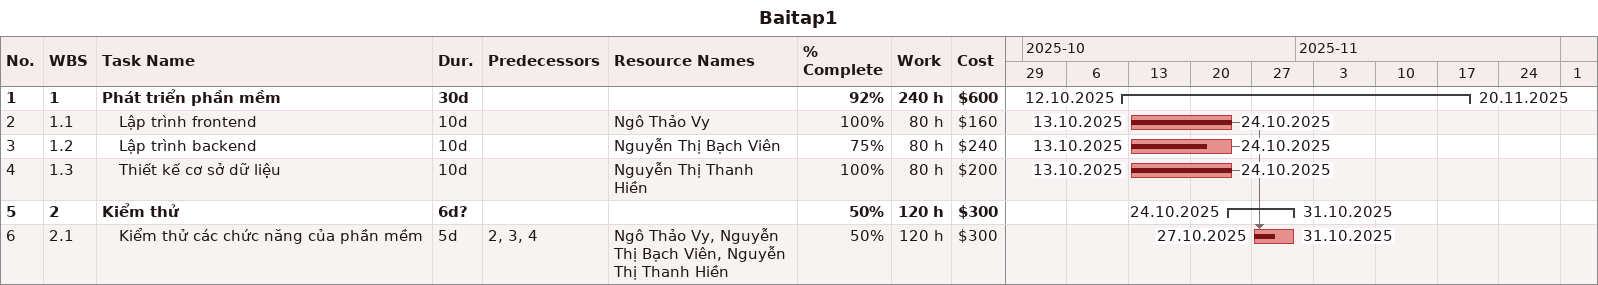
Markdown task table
Baitap1

| ID | WBS | Task | Duration | Start | Finish | Predecessors | Resources | % complete | Work (h) | Cost ($) |
|---|---|---|---|---|---|---|---|---|---|---|
| 1 | 1 | **Phát triển phần mềm** | 30d | 2025-10-12 | 2025-11-20 |  |  | 92 | 240 | 600 |
| 2 | 1.1 | Lập trình frontend | 10d | 2025-10-13 | 2025-10-24 |  | Ngô Thảo Vy | 100 | 80 | 160 |
| 3 | 1.2 | Lập trình backend | 10d | 2025-10-13 | 2025-10-24 |  | Nguyễn Thị Bạch Viên | 75 | 80 | 240 |
| 4 | 1.3 | Thiết kế cơ sở dữ liệu | 10d | 2025-10-13 | 2025-10-24 |  | Nguyễn Thị Thanh Hiền | 100 | 80 | 200 |
| 5 | 2 | **Kiểm thử** | 6d? | 2025-10-24 | 2025-10-31 |  |  | 50 | 120 | 300 |
| 6 | 2.1 | Kiểm thử các chức năng của phần mềm | 5d | 2025-10-27 | 2025-10-31 | 2, 3, 4 | Ngô Thảo Vy, Nguyễn Thị Bạch Viên, Nguyễn Thị Thanh Hiền | 50 | 120 | 300 |
